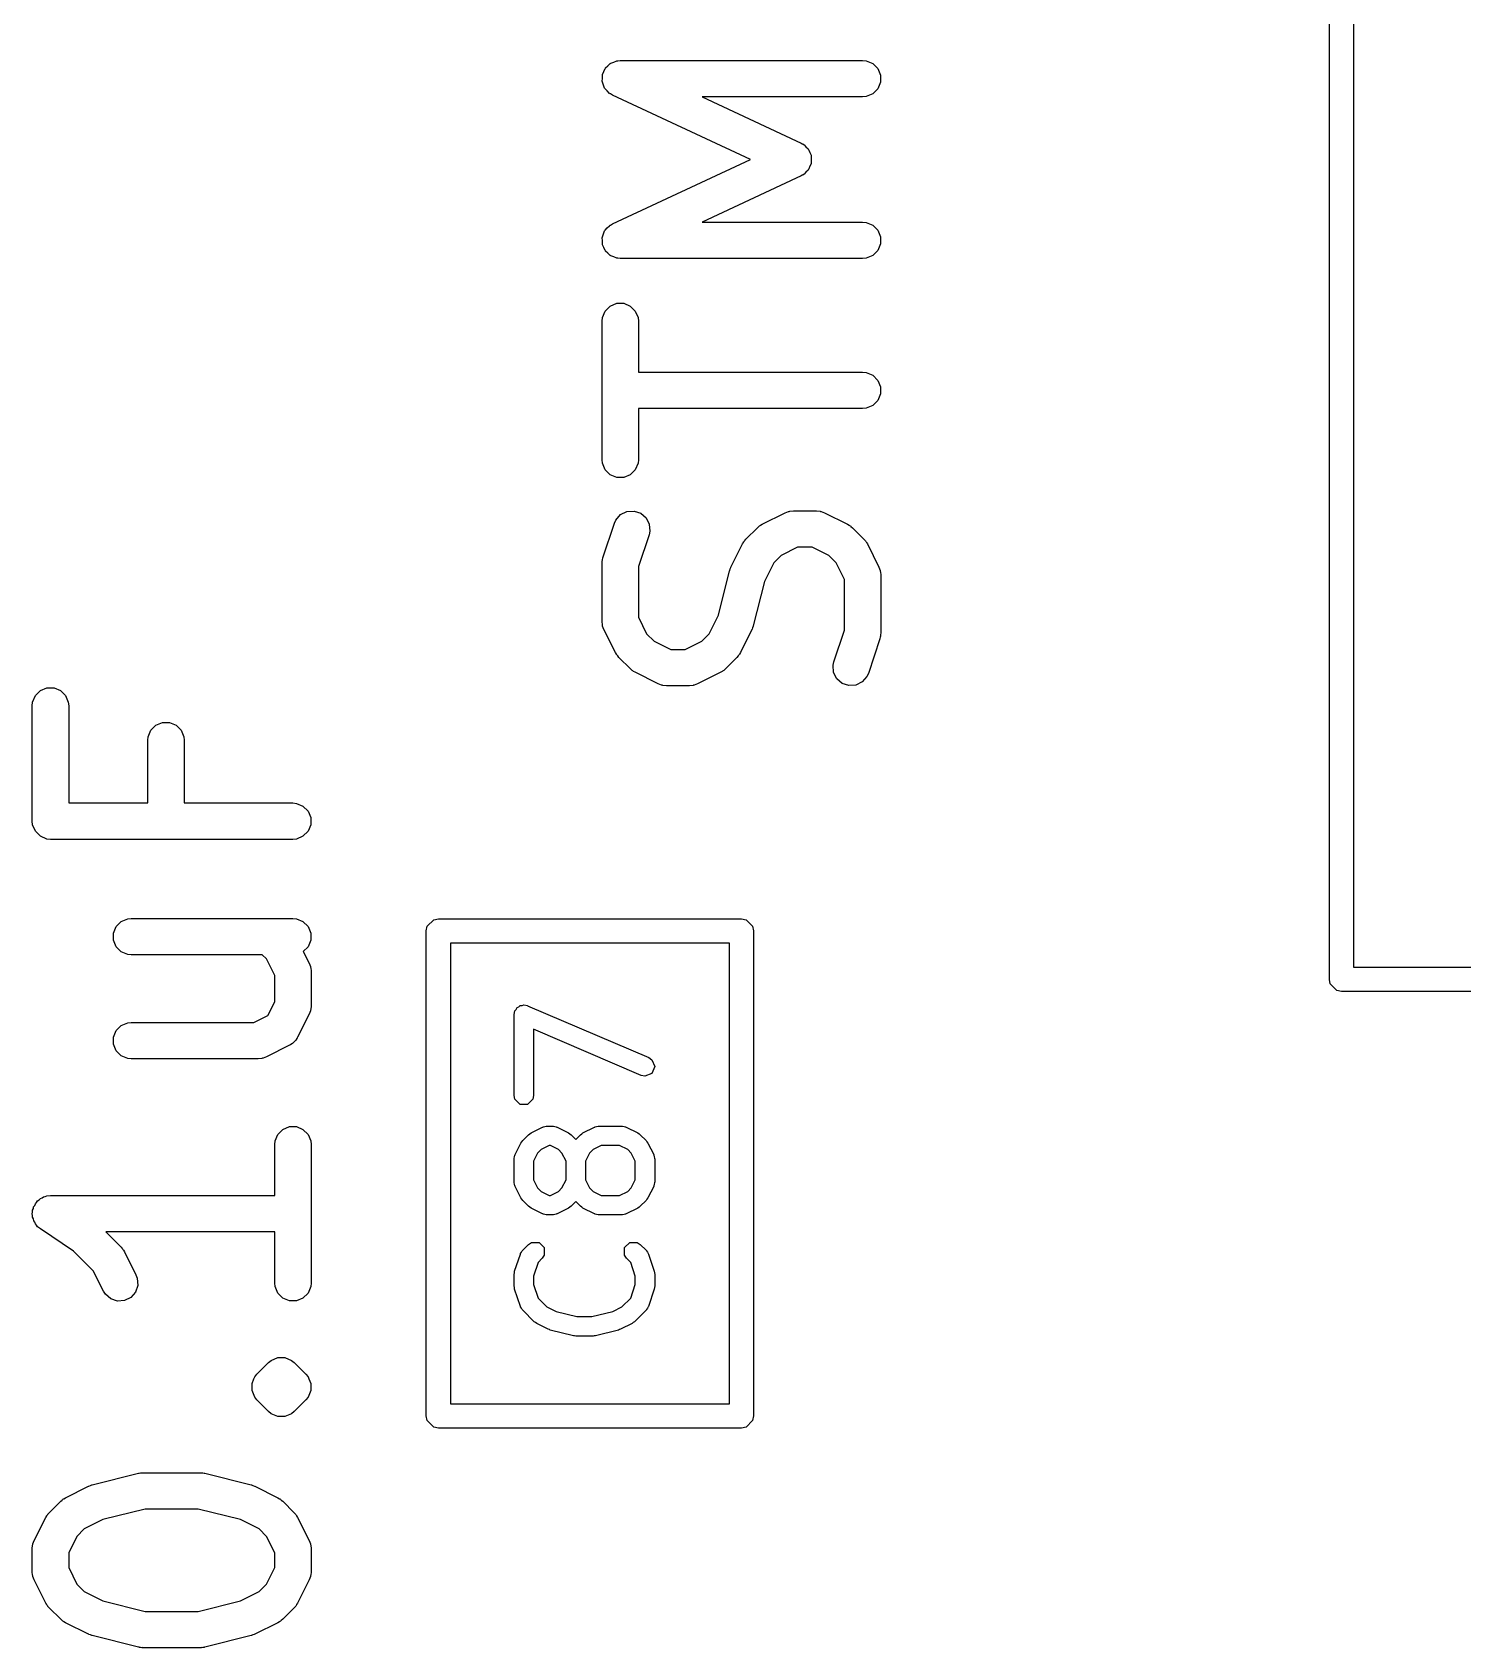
# Model space of a CAD drawing. Extents: x 1.56 to 6.49, y -4.6 to -1.37.
# Drawn here: x 3.7795 to 4.0118, y -3.5416 to -3.2793 of the extents above; entities that cross this region are included whole.
import ezdxf

# ---------------------------------------------------------------- set-up
doc = ezdxf.new("R2010")
doc.units = 0
doc.header["$MEASUREMENT"] = 0
doc.layers.add('BLACK', color=7, linetype='CONTINUOUS')

msp = doc.modelspace()

# ---------------------------------------------------------------- linework, layer by layer
at = {"layer": 'BLACK', "linetype": 'CONTINUOUS'}
for p, q in [((3.99016, -3.43307), (3.99016, -2.88189)), ((3.99409, -2.88386), (3.99409, -3.4311)), ((3.87212, -3.28614), (3.87234, -3.28567)), ((3.87234, -3.28567), (3.87254, -3.2852)), ((3.87254, -3.2852), (3.87258, -3.28515)), ((3.87258, -3.28515), (3.87261, -3.28509)), ((3.87261, -3.28509), (3.87299, -3.28475)), ((3.87299, -3.28475), (3.87335, -3.28438)), ((3.87335, -3.28438), (3.87341, -3.28436)), ((3.87341, -3.28436), (3.87346, -3.28431)), ((3.87346, -3.28431), (3.87394, -3.28414)), ((3.87394, -3.28414), (3.87442, -3.28394)), ((3.87442, -3.28394), (3.87451, -3.28393)), ((3.87451, -3.28393), (3.87454, -3.28392)), ((3.87454, -3.28392), (3.87461, -3.28392)), ((3.87461, -3.28392), (3.87499, -3.28389)), ((3.87499, -3.28389), (3.91436, -3.28389)), ((3.91436, -3.28389), (3.91494, -3.28394)), ((3.91494, -3.28394), (3.916, -3.28438)), ((3.916, -3.28438), (3.91682, -3.2852)), ((3.91682, -3.2852), (3.91726, -3.28626)), ((3.87207, -3.28729), (3.8721, -3.28678)), ((3.8721, -3.28735), (3.87207, -3.28729)), ((3.8721, -3.28626), (3.87212, -3.2862)), ((3.8721, -3.28678), (3.8721, -3.28626)), ((3.8721, -3.28742), (3.8721, -3.28735)), ((3.87229, -3.28789), (3.8721, -3.28742)), ((3.87212, -3.2862), (3.87212, -3.28614)), ((3.87247, -3.28837), (3.87229, -3.28789)), ((3.87251, -3.28842), (3.87247, -3.28837)), ((3.87254, -3.28848), (3.87251, -3.28842)), ((3.8729, -3.28884), (3.87254, -3.28848)), ((3.91682, -3.28848), (3.916, -3.28929)), ((3.91726, -3.28742), (3.91682, -3.28848)), ((3.91726, -3.28626), (3.91726, -3.28742)), ((3.87325, -3.28922), (3.8729, -3.28884)), ((3.87332, -3.28927), (3.87325, -3.28922)), ((3.87335, -3.28929), (3.87332, -3.28927)), ((3.87342, -3.28932), (3.87335, -3.28929)), ((3.87374, -3.28951), (3.87342, -3.28932)), ((3.89613, -3.29996), (3.87374, -3.28951)), ((3.91436, -3.28979), (3.8883, -3.28979)), ((3.8883, -3.28979), (3.90436, -3.29729)), ((3.91494, -3.28974), (3.91436, -3.28979)), ((3.916, -3.28929), (3.91494, -3.28974)), ((3.90436, -3.29729), (3.90457, -3.29741)), ((3.90457, -3.29741), (3.90465, -3.29744)), ((3.90465, -3.29744), (3.9047, -3.29748)), ((3.9047, -3.29748), (3.90486, -3.29758)), ((3.90486, -3.29758), (3.90516, -3.29791)), ((3.90516, -3.29791), (3.9055, -3.29822)), ((3.9055, -3.29822), (3.90555, -3.29833)), ((3.90555, -3.29833), (3.90564, -3.29843)), ((3.90564, -3.29843), (3.90579, -3.29885)), ((3.90579, -3.29885), (3.90598, -3.29926)), ((3.87374, -3.31041), (3.89613, -3.29996)), ((3.9055, -3.30171), (3.90516, -3.30201)), ((3.90555, -3.30159), (3.9055, -3.30171)), ((3.90564, -3.30149), (3.90555, -3.30159)), ((3.90579, -3.30107), (3.90564, -3.30149)), ((3.90598, -3.30067), (3.90579, -3.30107)), ((3.90598, -3.29926), (3.90599, -3.29939)), ((3.90599, -3.30053), (3.90598, -3.30067)), ((3.90599, -3.29939), (3.90603, -3.29951)), ((3.90603, -3.30041), (3.90599, -3.30053)), ((3.90603, -3.29951), (3.90601, -3.29996)), ((3.90601, -3.29996), (3.90603, -3.30041)), ((3.90436, -3.30264), (3.8883, -3.31013)), ((3.90457, -3.30251), (3.90436, -3.30264)), ((3.90465, -3.30249), (3.90457, -3.30251)), ((3.9047, -3.30244), (3.90465, -3.30249)), ((3.90486, -3.30234), (3.9047, -3.30244)), ((3.90516, -3.30201), (3.90486, -3.30234)), ((3.8721, -3.31251), (3.87229, -3.31204)), ((3.87229, -3.31204), (3.87247, -3.31155)), ((3.87247, -3.31155), (3.87251, -3.31151)), ((3.87251, -3.31151), (3.87254, -3.31145)), ((3.87254, -3.31145), (3.8729, -3.31108)), ((3.8729, -3.31108), (3.87325, -3.31071)), ((3.87325, -3.31071), (3.87332, -3.31066)), ((3.87332, -3.31066), (3.87335, -3.31063)), ((3.87335, -3.31063), (3.87342, -3.3106)), ((3.87342, -3.3106), (3.87374, -3.31041)), ((3.8883, -3.31013), (3.91436, -3.31013)), ((3.91436, -3.31013), (3.91494, -3.31019)), ((3.91494, -3.31019), (3.916, -3.31063)), ((3.916, -3.31063), (3.91682, -3.31145)), ((3.91682, -3.31145), (3.91726, -3.31251)), ((3.87207, -3.31264), (3.8721, -3.31258)), ((3.8721, -3.31315), (3.87207, -3.31264)), ((3.8721, -3.31258), (3.8721, -3.31251)), ((3.8721, -3.31366), (3.8721, -3.31315)), ((3.87212, -3.31372), (3.8721, -3.31366)), ((3.87212, -3.31379), (3.87212, -3.31372)), ((3.87234, -3.31425), (3.87212, -3.31379)), ((3.87254, -3.31473), (3.87234, -3.31425)), ((3.87258, -3.31477), (3.87254, -3.31473)), ((3.87261, -3.31483), (3.87258, -3.31477)), ((3.87299, -3.31518), (3.87261, -3.31483)), ((3.91682, -3.31473), (3.916, -3.31554)), ((3.91726, -3.31366), (3.91682, -3.31473)), ((3.91726, -3.31251), (3.91726, -3.31366)), ((3.87335, -3.31554), (3.87299, -3.31518)), ((3.87341, -3.31557), (3.87335, -3.31554)), ((3.87346, -3.31561), (3.87341, -3.31557)), ((3.87394, -3.31579), (3.87346, -3.31561)), ((3.87442, -3.31598), (3.87394, -3.31579)), ((3.87451, -3.31599), (3.87442, -3.31598)), ((3.87454, -3.316), (3.87451, -3.31599)), ((3.87461, -3.316), (3.87454, -3.316)), ((3.87499, -3.31604), (3.87461, -3.316)), ((3.91436, -3.31604), (3.87499, -3.31604)), ((3.91494, -3.31598), (3.91436, -3.31604)), ((3.916, -3.31554), (3.91494, -3.31598)), ((3.8721, -3.32563), (3.87254, -3.32457)), ((3.87254, -3.32457), (3.87335, -3.32375)), ((3.87335, -3.32375), (3.87442, -3.32331)), ((3.87442, -3.32331), (3.87557, -3.32331)), ((3.87557, -3.32331), (3.87663, -3.32375)), ((3.87663, -3.32375), (3.87745, -3.32457)), ((3.87745, -3.32457), (3.87789, -3.32563)), ((3.87204, -3.32621), (3.8721, -3.32563)), ((3.87204, -3.34871), (3.87204, -3.32621)), ((3.87789, -3.32563), (3.87795, -3.32621)), ((3.87795, -3.32621), (3.87795, -3.33451)), ((3.87795, -3.33451), (3.91436, -3.33451)), ((3.91436, -3.33451), (3.91494, -3.33456)), ((3.91494, -3.33456), (3.916, -3.335)), ((3.916, -3.335), (3.91682, -3.33582)), ((3.91682, -3.33582), (3.91726, -3.33688)), ((3.91726, -3.33803), (3.91682, -3.3391)), ((3.91726, -3.33688), (3.91726, -3.33803)), ((3.91436, -3.34041), (3.87795, -3.34041)), ((3.87795, -3.34041), (3.87795, -3.34871)), ((3.91494, -3.34035), (3.91436, -3.34041)), ((3.916, -3.33991), (3.91494, -3.34035)), ((3.91682, -3.3391), (3.916, -3.33991)), ((3.8721, -3.34928), (3.87204, -3.34871)), ((3.87795, -3.34871), (3.87789, -3.34928)), ((3.87254, -3.35035), (3.8721, -3.34928)), ((3.87335, -3.35116), (3.87254, -3.35035)), ((3.87442, -3.3516), (3.87335, -3.35116)), ((3.87557, -3.3516), (3.87442, -3.3516)), ((3.87663, -3.35116), (3.87557, -3.3516)), ((3.87745, -3.35035), (3.87663, -3.35116)), ((3.87789, -3.34928), (3.87745, -3.35035)), ((3.87219, -3.36465), (3.87407, -3.35902)), ((3.87407, -3.35902), (3.8743, -3.35849)), ((3.8743, -3.35849), (3.87506, -3.35762)), ((3.87506, -3.35762), (3.87609, -3.35711)), ((3.87609, -3.35711), (3.87724, -3.35703)), ((3.87724, -3.35703), (3.87833, -3.35739)), ((3.87833, -3.35739), (3.8792, -3.35814)), ((3.8792, -3.35814), (3.87972, -3.35918)), ((3.87972, -3.35918), (3.8798, -3.36032)), ((3.89728, -3.35974), (3.8975, -3.35956)), ((3.8975, -3.35956), (3.89755, -3.3595)), ((3.89755, -3.3595), (3.89764, -3.35944)), ((3.89764, -3.35944), (3.89772, -3.35937)), ((3.89772, -3.35937), (3.8978, -3.35934)), ((3.8978, -3.35934), (3.89804, -3.35919)), ((3.89804, -3.35919), (3.90179, -3.35731)), ((3.90179, -3.35731), (3.90233, -3.35711)), ((3.90233, -3.35711), (3.90244, -3.3571)), ((3.90244, -3.3571), (3.90254, -3.35706)), ((3.90254, -3.35706), (3.90311, -3.357)), ((3.90311, -3.357), (3.90686, -3.357)), ((3.90686, -3.357), (3.90744, -3.35706)), ((3.90744, -3.35706), (3.90754, -3.3571)), ((3.90754, -3.3571), (3.90764, -3.35711)), ((3.90764, -3.35711), (3.90818, -3.35731)), ((3.90818, -3.35731), (3.91193, -3.35919)), ((3.91193, -3.35919), (3.91218, -3.35934)), ((3.91218, -3.35934), (3.91225, -3.35937)), ((3.91225, -3.35937), (3.91233, -3.35944)), ((3.91233, -3.35944), (3.91242, -3.3595)), ((3.91242, -3.3595), (3.91247, -3.35956)), ((3.91247, -3.35956), (3.9127, -3.35974)), ((3.87967, -3.36089), (3.87795, -3.36606)), ((3.8798, -3.36032), (3.87967, -3.36089)), ((3.89485, -3.36238), (3.89501, -3.36214)), ((3.89501, -3.36214), (3.89503, -3.36206)), ((3.89503, -3.36206), (3.8951, -3.36198)), ((3.8951, -3.36198), (3.89516, -3.36189)), ((3.89516, -3.36189), (3.89522, -3.36184)), ((3.89522, -3.36184), (3.8954, -3.36162)), ((3.8954, -3.36162), (3.89728, -3.35974)), ((3.9127, -3.35974), (3.91458, -3.36162)), ((3.91458, -3.36162), (3.91476, -3.36184)), ((3.91476, -3.36184), (3.91482, -3.36189)), ((3.91482, -3.36189), (3.91488, -3.36198)), ((3.91488, -3.36198), (3.91494, -3.36206)), ((3.91494, -3.36206), (3.91497, -3.36214)), ((3.91497, -3.36214), (3.91513, -3.36238)), ((3.87213, -3.36493), (3.87219, -3.36465)), ((3.89297, -3.36613), (3.89485, -3.36238)), ((3.90111, -3.36426), (3.89992, -3.36545)), ((3.90381, -3.36291), (3.90111, -3.36426)), ((3.90617, -3.36291), (3.90381, -3.36291)), ((3.90886, -3.36426), (3.90617, -3.36291)), ((3.91006, -3.36545), (3.90886, -3.36426)), ((3.91513, -3.36238), (3.917, -3.36613)), ((3.87204, -3.36558), (3.87207, -3.36529)), ((3.87204, -3.37495), (3.87204, -3.36558)), ((3.87206, -3.36521), (3.87209, -3.36511)), ((3.87207, -3.36529), (3.87206, -3.36521)), ((3.87209, -3.36511), (3.8721, -3.365)), ((3.8721, -3.365), (3.87213, -3.36493)), ((3.87795, -3.36606), (3.87795, -3.37426)), ((3.89095, -3.37392), (3.89275, -3.36674)), ((3.89275, -3.36674), (3.89277, -3.3667)), ((3.89277, -3.36667), (3.89286, -3.36643)), ((3.89277, -3.3667), (3.89277, -3.36667)), ((3.89286, -3.36643), (3.89295, -3.36619)), ((3.89295, -3.36619), (3.89296, -3.36618)), ((3.89296, -3.36618), (3.89297, -3.36613)), ((3.89992, -3.36545), (3.8984, -3.36848)), ((3.91141, -3.36815), (3.91006, -3.36545)), ((3.917, -3.36613), (3.91721, -3.36667)), ((3.91721, -3.36667), (3.91722, -3.36678)), ((3.91722, -3.36678), (3.91726, -3.36688)), ((3.91726, -3.36688), (3.91732, -3.36745)), ((3.8984, -3.36848), (3.89661, -3.37567)), ((3.91141, -3.37635), (3.91141, -3.36815)), ((3.91732, -3.36745), (3.91732, -3.37683)), ((3.8721, -3.37553), (3.87204, -3.37495)), ((3.87795, -3.37426), (3.87929, -3.37695)), ((3.88944, -3.37695), (3.89095, -3.37392)), ((3.87214, -3.37563), (3.8721, -3.37553)), ((3.87214, -3.37573), (3.87214, -3.37563)), ((3.87235, -3.37627), (3.87214, -3.37573)), ((3.87423, -3.38002), (3.87235, -3.37627)), ((3.87929, -3.37695), (3.88049, -3.37815)), ((3.88824, -3.37815), (3.88944, -3.37695)), ((3.89638, -3.37627), (3.89451, -3.38002)), ((3.8964, -3.37623), (3.89638, -3.37627)), ((3.89641, -3.37621), (3.8964, -3.37623)), ((3.8965, -3.37597), (3.89641, -3.37621)), ((3.89659, -3.37573), (3.8965, -3.37597)), ((3.89661, -3.37567), (3.89659, -3.37571)), ((3.89659, -3.37571), (3.89659, -3.37573)), ((3.90969, -3.38152), (3.91141, -3.37635)), ((3.91716, -3.37776), (3.91529, -3.38339)), ((3.91723, -3.37748), (3.91716, -3.37776)), ((3.91726, -3.3774), (3.91723, -3.37748)), ((3.91727, -3.3773), (3.91726, -3.3774)), ((3.91729, -3.3772), (3.91727, -3.3773)), ((3.91732, -3.37683), (3.91729, -3.37712)), ((3.91729, -3.37712), (3.91729, -3.3772)), ((3.87438, -3.38027), (3.87423, -3.38002)), ((3.87441, -3.38034), (3.87438, -3.38027)), ((3.87448, -3.38042), (3.87441, -3.38034)), ((3.87453, -3.38051), (3.87448, -3.38042)), ((3.87459, -3.38056), (3.87453, -3.38051)), ((3.88049, -3.37815), (3.88319, -3.3795)), ((3.88319, -3.3795), (3.88554, -3.3795)), ((3.88554, -3.3795), (3.88824, -3.37815)), ((3.8942, -3.38051), (3.89414, -3.38056)), ((3.89425, -3.38042), (3.8942, -3.38051)), ((3.89432, -3.38034), (3.89425, -3.38042)), ((3.89435, -3.38027), (3.89432, -3.38034)), ((3.89451, -3.38002), (3.89435, -3.38027)), ((3.87478, -3.38079), (3.87459, -3.38056)), ((3.87665, -3.38267), (3.87478, -3.38079)), ((3.87688, -3.38285), (3.87665, -3.38267)), ((3.87693, -3.38291), (3.87688, -3.38285)), ((3.87702, -3.38297), (3.87693, -3.38291)), ((3.8771, -3.38303), (3.87702, -3.38297)), ((3.87717, -3.38306), (3.8771, -3.38303)), ((3.87742, -3.38322), (3.87717, -3.38306)), ((3.89156, -3.38306), (3.89131, -3.38322)), ((3.89163, -3.38303), (3.89156, -3.38306)), ((3.89171, -3.38297), (3.89163, -3.38303)), ((3.8918, -3.38291), (3.89171, -3.38297)), ((3.89185, -3.38285), (3.8918, -3.38291)), ((3.89208, -3.38267), (3.89185, -3.38285)), ((3.89395, -3.38079), (3.89208, -3.38267)), ((3.89414, -3.38056), (3.89395, -3.38079)), ((3.90956, -3.38208), (3.90969, -3.38152)), ((3.90964, -3.38323), (3.90956, -3.38208)), ((3.78083, -3.38618), (3.7819, -3.38574)), ((3.7819, -3.38574), (3.78305, -3.38574)), ((3.78305, -3.38574), (3.78411, -3.38618)), ((3.88117, -3.38509), (3.87742, -3.38322)), ((3.88171, -3.3853), (3.88117, -3.38509)), ((3.88182, -3.38531), (3.88171, -3.3853)), ((3.88192, -3.38535), (3.88182, -3.38531)), ((3.88249, -3.3854), (3.88192, -3.38535)), ((3.88624, -3.3854), (3.88249, -3.3854)), ((3.88682, -3.38535), (3.88624, -3.3854)), ((3.88692, -3.38531), (3.88682, -3.38535)), ((3.88702, -3.3853), (3.88692, -3.38531)), ((3.88756, -3.38509), (3.88702, -3.3853)), ((3.89131, -3.38322), (3.88756, -3.38509)), ((3.91016, -3.38426), (3.90964, -3.38323)), ((3.91103, -3.38502), (3.91016, -3.38426)), ((3.91212, -3.38538), (3.91103, -3.38502)), ((3.91327, -3.3853), (3.91212, -3.38538)), ((3.9143, -3.38478), (3.91327, -3.3853)), ((3.91505, -3.38391), (3.9143, -3.38478)), ((3.91529, -3.38339), (3.91505, -3.38391)), ((3.77952, -3.38864), (3.77958, -3.38806)), ((3.77958, -3.38806), (3.78002, -3.387)), ((3.78002, -3.387), (3.78083, -3.38618)), ((3.78411, -3.38618), (3.78493, -3.387)), ((3.78493, -3.387), (3.78537, -3.38806)), ((3.78537, -3.38806), (3.78543, -3.38864)), ((3.77952, -3.40739), (3.77952, -3.38864)), ((3.78543, -3.38864), (3.78543, -3.40443)), ((3.79832, -3.39369), (3.79877, -3.39262)), ((3.79877, -3.39262), (3.79958, -3.39181)), ((3.79958, -3.39181), (3.80064, -3.39137)), ((3.80064, -3.39137), (3.8018, -3.39137)), ((3.8018, -3.39137), (3.80286, -3.39181)), ((3.80286, -3.39181), (3.80368, -3.39262)), ((3.80368, -3.39262), (3.80412, -3.39369)), ((3.79827, -3.39426), (3.79832, -3.39369)), ((3.79827, -3.40443), (3.79827, -3.39426)), ((3.80412, -3.39369), (3.80417, -3.39426)), ((3.80417, -3.39426), (3.80417, -3.40443)), ((3.78543, -3.40443), (3.79827, -3.40443)), ((3.80417, -3.40443), (3.82184, -3.40443)), ((3.82184, -3.40443), (3.82242, -3.40449)), ((3.82242, -3.40449), (3.82348, -3.40493)), ((3.82348, -3.40493), (3.8243, -3.40575)), ((3.8243, -3.40575), (3.82474, -3.40681)), ((3.77958, -3.40796), (3.77952, -3.40739)), ((3.78002, -3.40903), (3.77958, -3.40796)), ((3.78083, -3.40984), (3.78002, -3.40903)), ((3.8243, -3.40903), (3.82348, -3.40984)), ((3.82474, -3.40796), (3.8243, -3.40903)), ((3.82474, -3.40681), (3.82474, -3.40796)), ((3.7819, -3.41028), (3.78083, -3.40984)), ((3.78247, -3.41034), (3.7819, -3.41028)), ((3.82184, -3.41034), (3.78247, -3.41034)), ((3.82242, -3.41028), (3.82184, -3.41034)), ((3.82348, -3.40984), (3.82242, -3.41028)), ((3.7927, -3.42556), (3.79314, -3.42449)), ((3.79314, -3.42449), (3.79396, -3.42368)), ((3.79396, -3.42368), (3.79502, -3.42324)), ((3.79502, -3.42324), (3.7956, -3.42318)), ((3.7956, -3.42318), (3.82184, -3.42318)), ((3.82184, -3.42318), (3.82242, -3.42324)), ((3.82242, -3.42324), (3.82348, -3.42368)), ((3.82348, -3.42368), (3.8243, -3.42449)), ((3.8243, -3.42449), (3.82474, -3.42556)), ((3.8435, -3.4252), (3.84365, -3.42444)), ((3.84365, -3.42444), (3.84472, -3.42338)), ((3.84472, -3.42338), (3.84547, -3.42323)), ((3.84547, -3.42323), (3.89469, -3.42323)), ((3.89469, -3.42323), (3.89544, -3.42338)), ((3.89544, -3.42338), (3.8965, -3.42444)), ((3.8965, -3.42444), (3.89665, -3.4252)), ((3.7927, -3.42671), (3.7927, -3.42556)), ((3.79314, -3.42777), (3.7927, -3.42671)), ((3.82474, -3.42671), (3.8243, -3.42777)), ((3.82474, -3.42556), (3.82474, -3.42671)), ((3.8435, -3.50394), (3.8435, -3.4252)), ((3.84744, -3.42717), (3.84744, -3.50197)), ((3.89272, -3.42717), (3.84744, -3.42717)), ((3.89272, -3.50197), (3.89272, -3.42717)), ((3.89665, -3.4252), (3.89665, -3.50394)), ((3.79396, -3.42859), (3.79314, -3.42777)), ((3.79502, -3.42903), (3.79396, -3.42859)), ((3.7956, -3.42909), (3.79502, -3.42903)), ((3.81687, -3.42909), (3.7956, -3.42909)), ((3.81754, -3.42976), (3.81687, -3.42909)), ((3.81889, -3.43246), (3.81754, -3.42976)), ((3.8243, -3.42777), (3.82353, -3.42854)), ((3.82353, -3.42854), (3.82448, -3.43044)), ((3.81889, -3.43669), (3.81889, -3.43246)), ((3.82448, -3.43044), (3.82469, -3.43098)), ((3.82469, -3.43098), (3.8247, -3.43108)), ((3.8247, -3.43108), (3.82474, -3.43118)), ((3.82474, -3.43118), (3.8248, -3.43176)), ((3.8248, -3.43176), (3.8248, -3.43738)), ((3.99409, -3.4311), (4.54134, -3.4311)), ((3.99031, -3.43382), (3.99016, -3.43307)), ((3.99137, -3.43489), (3.99031, -3.43382)), ((3.99213, -3.43504), (3.99137, -3.43489)), ((4.54331, -3.43504), (3.99213, -3.43504)), ((3.81777, -3.43893), (3.81889, -3.43669)), ((3.82469, -3.43816), (3.82448, -3.4387)), ((3.8247, -3.43806), (3.82469, -3.43816)), ((3.82474, -3.43796), (3.8247, -3.43806)), ((3.8248, -3.43738), (3.82474, -3.43796)), ((3.85777, -3.43875), (3.85788, -3.43819)), ((3.85788, -3.43819), (3.85811, -3.43796)), ((3.85811, -3.43796), (3.85824, -3.43766)), ((3.85824, -3.43766), (3.85852, -3.43755)), ((3.85852, -3.43755), (3.85873, -3.43733)), ((3.85873, -3.43733), (3.85906, -3.43733)), ((3.85906, -3.43733), (3.85936, -3.43721)), ((3.85936, -3.43721), (3.85992, -3.43733)), ((3.85992, -3.43733), (3.85994, -3.43733)), ((3.85994, -3.43733), (3.85994, -3.43734)), ((3.85994, -3.43734), (3.85996, -3.43734)), ((3.85996, -3.43734), (3.87964, -3.44578)), ((3.79314, -3.44137), (3.79396, -3.44055)), ((3.79396, -3.44055), (3.79502, -3.44011)), ((3.79502, -3.44011), (3.7956, -3.44005)), ((3.7956, -3.44005), (3.81552, -3.44005)), ((3.81552, -3.44005), (3.81777, -3.43893)), ((3.82448, -3.4387), (3.82261, -3.44245)), ((3.85776, -3.43877), (3.85777, -3.43875)), ((3.85776, -3.43878), (3.85776, -3.43877)), ((3.85776, -3.43879), (3.85776, -3.43878)), ((3.85776, -3.45191), (3.85776, -3.43879)), ((3.7927, -3.44243), (3.79314, -3.44137)), ((3.7927, -3.44358), (3.7927, -3.44243)), ((3.82178, -3.44346), (3.82149, -3.44365)), ((3.82202, -3.44319), (3.82178, -3.44346)), ((3.8223, -3.44294), (3.82202, -3.44319)), ((3.82248, -3.44265), (3.8223, -3.44294)), ((3.82253, -3.44259), (3.82248, -3.44265)), ((3.82255, -3.44255), (3.82253, -3.44259)), ((3.82261, -3.44245), (3.82255, -3.44255)), ((3.8784, -3.44867), (3.86091, -3.44118)), ((3.86091, -3.44118), (3.86091, -3.45191)), ((3.79314, -3.44465), (3.7927, -3.44358)), ((3.79396, -3.44546), (3.79314, -3.44465)), ((3.79502, -3.4459), (3.79396, -3.44546)), ((3.7956, -3.44596), (3.79502, -3.4459)), ((3.81622, -3.44596), (3.7956, -3.44596)), ((3.81679, -3.4459), (3.81622, -3.44596)), ((3.81689, -3.44586), (3.81679, -3.4459)), ((3.817, -3.44585), (3.81689, -3.44586)), ((3.81754, -3.44565), (3.817, -3.44585)), ((3.82129, -3.44377), (3.81754, -3.44565)), ((3.82139, -3.44371), (3.82129, -3.44377)), ((3.82143, -3.4437), (3.82139, -3.44371)), ((3.82149, -3.44365), (3.82143, -3.4437)), ((3.87964, -3.44578), (3.88015, -3.44613)), ((3.879, -3.4488), (3.8784, -3.44867)), ((3.88012, -3.44835), (3.879, -3.4488)), ((3.8806, -3.44724), (3.88012, -3.44835)), ((3.88015, -3.44613), (3.8806, -3.44724)), ((3.85788, -3.45251), (3.85776, -3.45191)), ((3.85873, -3.45337), (3.85788, -3.45251)), ((3.85994, -3.45337), (3.85873, -3.45337)), ((3.86079, -3.45251), (3.85994, -3.45337)), ((3.86091, -3.45191), (3.86079, -3.45251)), ((3.81895, -3.4593), (3.81939, -3.45824)), ((3.81939, -3.45824), (3.8202, -3.45742)), ((3.8202, -3.45742), (3.82127, -3.45698)), ((3.82127, -3.45698), (3.82242, -3.45698)), ((3.82242, -3.45698), (3.82348, -3.45742)), ((3.82348, -3.45742), (3.8243, -3.45824)), ((3.8243, -3.45824), (3.82474, -3.4593)), ((3.85916, -3.45924), (3.8601, -3.4583)), ((3.8601, -3.4583), (3.86031, -3.45816)), ((3.86031, -3.45816), (3.86051, -3.458)), ((3.86051, -3.458), (3.86238, -3.45707)), ((3.86238, -3.45707), (3.86246, -3.45704)), ((3.86246, -3.45704), (3.86248, -3.45702)), ((3.86248, -3.45702), (3.86273, -3.45697)), ((3.86273, -3.45697), (3.86297, -3.4569)), ((3.86297, -3.4569), (3.86301, -3.45691)), ((3.86301, -3.45691), (3.86309, -3.4569)), ((3.86309, -3.4569), (3.86402, -3.4569)), ((3.86402, -3.4569), (3.8641, -3.45691)), ((3.8641, -3.45691), (3.86414, -3.4569)), ((3.86414, -3.4569), (3.86438, -3.45697)), ((3.86438, -3.45697), (3.86463, -3.45702)), ((3.86463, -3.45702), (3.86465, -3.45704)), ((3.86465, -3.45704), (3.86473, -3.45707)), ((3.86473, -3.45707), (3.8666, -3.458)), ((3.8666, -3.458), (3.8668, -3.45816)), ((3.8668, -3.45816), (3.86701, -3.4583)), ((3.86701, -3.4583), (3.86777, -3.45906)), ((3.86777, -3.45906), (3.86853, -3.4583)), ((3.86853, -3.4583), (3.86874, -3.45816)), ((3.86874, -3.45816), (3.86894, -3.458)), ((3.86894, -3.458), (3.87082, -3.45707)), ((3.87082, -3.45707), (3.87089, -3.45704)), ((3.87089, -3.45704), (3.87092, -3.45702)), ((3.87092, -3.45702), (3.87117, -3.45697)), ((3.87117, -3.45697), (3.87141, -3.4569)), ((3.87141, -3.4569), (3.87145, -3.45691)), ((3.87145, -3.45691), (3.87152, -3.4569)), ((3.87152, -3.4569), (3.87527, -3.4569)), ((3.87527, -3.4569), (3.87535, -3.45691)), ((3.87535, -3.45691), (3.87538, -3.4569)), ((3.87538, -3.4569), (3.87563, -3.45697)), ((3.87563, -3.45697), (3.87587, -3.45702)), ((3.87587, -3.45702), (3.8759, -3.45704)), ((3.8759, -3.45704), (3.87598, -3.45707)), ((3.87598, -3.45707), (3.87785, -3.458)), ((3.87785, -3.458), (3.87805, -3.45816)), ((3.87805, -3.45816), (3.87826, -3.4583)), ((3.87826, -3.4583), (3.8792, -3.45924)), ((3.81889, -3.45988), (3.81895, -3.4593)), ((3.81889, -3.46818), (3.81889, -3.45988)), ((3.82474, -3.4593), (3.8248, -3.45988)), ((3.8248, -3.45988), (3.8248, -3.48238)), ((3.85783, -3.46187), (3.85788, -3.46162)), ((3.85788, -3.46162), (3.85791, -3.4616)), ((3.85791, -3.4616), (3.85793, -3.46152)), ((3.85793, -3.46152), (3.85887, -3.45964)), ((3.85887, -3.45964), (3.85902, -3.45944)), ((3.85902, -3.45944), (3.85916, -3.45924)), ((3.86157, -3.46128), (3.86091, -3.4626)), ((3.86214, -3.46071), (3.86157, -3.46128)), ((3.86346, -3.46005), (3.86214, -3.46071)), ((3.86365, -3.46005), (3.86346, -3.46005)), ((3.86497, -3.46071), (3.86365, -3.46005)), ((3.86554, -3.46128), (3.86497, -3.46071)), ((3.8662, -3.4626), (3.86554, -3.46128)), ((3.87, -3.46128), (3.86935, -3.4626)), ((3.87058, -3.46071), (3.87, -3.46128)), ((3.87189, -3.46005), (3.87058, -3.46071)), ((3.8749, -3.46005), (3.87189, -3.46005)), ((3.87621, -3.46071), (3.8749, -3.46005)), ((3.87679, -3.46128), (3.87621, -3.46071)), ((3.87745, -3.4626), (3.87679, -3.46128)), ((3.8792, -3.45924), (3.87934, -3.45945)), ((3.87934, -3.45945), (3.87949, -3.45964)), ((3.87949, -3.45964), (3.88043, -3.46152)), ((3.88043, -3.46152), (3.88045, -3.4616)), ((3.88045, -3.4616), (3.88048, -3.46162)), ((3.88048, -3.46162), (3.88053, -3.46187)), ((3.85776, -3.46222), (3.85778, -3.46215)), ((3.85776, -3.46597), (3.85776, -3.46222)), ((3.85777, -3.46211), (3.85783, -3.46187)), ((3.85778, -3.46215), (3.85777, -3.46211)), ((3.86091, -3.4626), (3.86091, -3.4656)), ((3.8662, -3.4656), (3.8662, -3.4626)), ((3.86935, -3.4626), (3.86935, -3.4656)), ((3.87745, -3.4656), (3.87745, -3.4626)), ((3.88053, -3.46187), (3.88059, -3.46211)), ((3.88059, -3.46211), (3.88058, -3.46215)), ((3.88058, -3.46215), (3.8806, -3.46222)), ((3.8806, -3.46222), (3.8806, -3.46597)), ((3.85778, -3.46605), (3.85776, -3.46597)), ((3.85777, -3.46608), (3.85778, -3.46605)), ((3.85783, -3.46633), (3.85777, -3.46608)), ((3.85788, -3.46658), (3.85783, -3.46633)), ((3.85791, -3.4666), (3.85788, -3.46658)), ((3.85793, -3.46668), (3.85791, -3.4666)), ((3.85887, -3.46855), (3.85793, -3.46668)), ((3.86091, -3.4656), (3.86157, -3.46691)), ((3.86157, -3.46691), (3.86214, -3.46749)), ((3.86497, -3.46749), (3.86554, -3.46691)), ((3.86554, -3.46691), (3.8662, -3.4656)), ((3.86935, -3.4656), (3.87, -3.46691)), ((3.87, -3.46691), (3.87058, -3.46749)), ((3.87621, -3.46749), (3.87679, -3.46691)), ((3.87679, -3.46691), (3.87745, -3.4656)), ((3.88043, -3.46668), (3.87949, -3.46855)), ((3.88045, -3.4666), (3.88043, -3.46668)), ((3.88048, -3.46658), (3.88045, -3.4666)), ((3.88053, -3.46633), (3.88048, -3.46658)), ((3.88059, -3.46608), (3.88053, -3.46633)), ((3.8806, -3.46597), (3.88058, -3.46605)), ((3.88058, -3.46605), (3.88059, -3.46608)), ((3.77991, -3.46976), (3.78002, -3.46949)), ((3.78002, -3.46949), (3.78022, -3.46928)), ((3.78022, -3.46928), (3.78038, -3.46904)), ((3.78038, -3.46904), (3.78063, -3.46888)), ((3.78063, -3.46888), (3.78083, -3.46867)), ((3.78083, -3.46867), (3.7811, -3.46856)), ((3.7811, -3.46856), (3.78134, -3.4684)), ((3.78134, -3.4684), (3.78163, -3.46834)), ((3.78163, -3.46834), (3.7819, -3.46823)), ((3.7819, -3.46823), (3.78247, -3.46818)), ((3.78247, -3.46818), (3.78247, -3.46818)), ((3.78247, -3.46818), (3.78247, -3.46818)), ((3.78247, -3.46818), (3.78247, -3.46818)), ((3.78247, -3.46818), (3.81889, -3.46818)), ((3.85902, -3.46875), (3.85887, -3.46855)), ((3.85916, -3.46896), (3.85902, -3.46875)), ((3.8601, -3.4699), (3.85916, -3.46896)), ((3.86214, -3.46749), (3.86346, -3.46815)), ((3.86346, -3.46815), (3.86365, -3.46815)), ((3.86365, -3.46815), (3.86497, -3.46749)), ((3.86777, -3.46914), (3.86701, -3.4699)), ((3.86853, -3.4699), (3.86777, -3.46914)), ((3.87058, -3.46749), (3.87189, -3.46815)), ((3.87189, -3.46815), (3.8749, -3.46815)), ((3.8749, -3.46815), (3.87621, -3.46749)), ((3.8792, -3.46896), (3.87826, -3.4699)), ((3.87934, -3.46875), (3.8792, -3.46896)), ((3.87949, -3.46855), (3.87934, -3.46875)), ((3.77952, -3.47113), (3.77958, -3.47084)), ((3.77958, -3.47142), (3.77952, -3.47113)), ((3.77958, -3.47055), (3.77969, -3.47029)), ((3.77958, -3.47084), (3.77958, -3.47055)), ((3.77958, -3.4717), (3.77958, -3.47142)), ((3.77969, -3.47197), (3.77958, -3.4717)), ((3.77969, -3.47029), (3.77974, -3.47)), ((3.77975, -3.47226), (3.77969, -3.47197)), ((3.77974, -3.47), (3.77991, -3.46976)), ((3.77991, -3.4725), (3.77975, -3.47226)), ((3.86031, -3.47004), (3.8601, -3.4699)), ((3.86051, -3.47019), (3.86031, -3.47004)), ((3.86238, -3.47113), (3.86051, -3.47019)), ((3.86246, -3.47115), (3.86238, -3.47113)), ((3.86248, -3.47118), (3.86246, -3.47115)), ((3.86273, -3.47123), (3.86248, -3.47118)), ((3.86297, -3.47129), (3.86273, -3.47123)), ((3.86301, -3.47128), (3.86297, -3.47129)), ((3.86309, -3.4713), (3.86301, -3.47128)), ((3.86402, -3.4713), (3.86309, -3.4713)), ((3.8641, -3.47128), (3.86402, -3.4713)), ((3.86414, -3.47129), (3.8641, -3.47128)), ((3.86438, -3.47123), (3.86414, -3.47129)), ((3.86463, -3.47118), (3.86438, -3.47123)), ((3.86465, -3.47115), (3.86463, -3.47118)), ((3.86473, -3.47113), (3.86465, -3.47115)), ((3.8666, -3.47019), (3.86473, -3.47113)), ((3.8668, -3.47004), (3.8666, -3.47019)), ((3.86701, -3.4699), (3.8668, -3.47004)), ((3.86874, -3.47004), (3.86853, -3.4699)), ((3.86894, -3.47019), (3.86874, -3.47004)), ((3.87082, -3.47113), (3.86894, -3.47019)), ((3.87089, -3.47115), (3.87082, -3.47113)), ((3.87092, -3.47118), (3.87089, -3.47115)), ((3.87117, -3.47123), (3.87092, -3.47118)), ((3.87141, -3.47129), (3.87117, -3.47123)), ((3.87145, -3.47128), (3.87141, -3.47129)), ((3.87152, -3.4713), (3.87145, -3.47128)), ((3.87527, -3.4713), (3.87152, -3.4713)), ((3.87535, -3.47128), (3.87527, -3.4713)), ((3.87538, -3.47129), (3.87535, -3.47128)), ((3.87563, -3.47123), (3.87538, -3.47129)), ((3.87587, -3.47118), (3.87563, -3.47123)), ((3.8759, -3.47115), (3.87587, -3.47118)), ((3.87598, -3.47113), (3.8759, -3.47115)), ((3.87785, -3.47019), (3.87598, -3.47113)), ((3.87805, -3.47004), (3.87785, -3.47019)), ((3.87826, -3.4699), (3.87805, -3.47004)), ((3.78002, -3.47277), (3.77991, -3.4725)), ((3.78022, -3.47298), (3.78002, -3.47277)), ((3.78039, -3.47322), (3.78022, -3.47298)), ((3.78083, -3.47358), (3.78039, -3.47322)), ((3.78084, -3.47359), (3.78083, -3.47358)), ((3.78083, -3.47358), (3.78083, -3.47358)), ((3.78083, -3.47358), (3.78083, -3.47358)), ((3.78622, -3.47717), (3.78084, -3.47359)), ((3.81889, -3.47408), (3.79148, -3.47408)), ((3.79148, -3.47408), (3.79393, -3.47654)), ((3.81889, -3.48238), (3.81889, -3.47408)), ((3.78942, -3.48038), (3.78622, -3.47717)), ((3.79393, -3.47654), (3.79412, -3.47677)), ((3.79412, -3.47677), (3.79418, -3.47682)), ((3.79418, -3.47682), (3.79424, -3.47691)), ((3.79424, -3.47691), (3.7943, -3.47699)), ((3.7943, -3.47699), (3.79433, -3.47706)), ((3.79433, -3.47706), (3.79449, -3.47731)), ((3.79449, -3.47731), (3.79636, -3.48106)), ((3.85882, -3.47756), (3.85896, -3.47735)), ((3.85882, -3.47759), (3.85882, -3.47756)), ((3.85896, -3.47735), (3.85908, -3.47713)), ((3.85908, -3.47713), (3.85912, -3.47711)), ((3.85912, -3.47711), (3.85916, -3.47705)), ((3.85916, -3.47705), (3.8601, -3.47611)), ((3.8601, -3.47611), (3.86061, -3.47577)), ((3.86061, -3.47577), (3.86181, -3.47577)), ((3.86181, -3.47577), (3.86267, -3.47662)), ((3.86267, -3.47662), (3.86267, -3.47782)), ((3.87569, -3.47662), (3.87654, -3.47577)), ((3.87569, -3.47782), (3.87569, -3.47662)), ((3.87654, -3.47577), (3.87775, -3.47577)), ((3.87775, -3.47577), (3.87826, -3.47611)), ((3.87826, -3.47611), (3.8792, -3.47705)), ((3.8792, -3.47705), (3.87924, -3.47711)), ((3.87924, -3.47711), (3.87927, -3.47713)), ((3.87927, -3.47713), (3.8794, -3.47735)), ((3.8794, -3.47735), (3.87954, -3.47756)), ((3.87954, -3.47756), (3.87954, -3.47759)), ((3.85784, -3.48047), (3.85878, -3.47766)), ((3.85878, -3.47766), (3.85882, -3.47759)), ((3.86165, -3.47901), (3.86091, -3.48123)), ((3.86232, -3.47834), (3.86165, -3.47901)), ((3.86267, -3.47782), (3.86232, -3.47834)), ((3.87603, -3.47834), (3.87569, -3.47782)), ((3.87671, -3.47901), (3.87603, -3.47834)), ((3.87745, -3.48123), (3.87671, -3.47901)), ((3.87954, -3.47759), (3.87958, -3.47766)), ((3.87958, -3.47766), (3.88052, -3.48047)), ((3.79108, -3.4837), (3.78942, -3.48038)), ((3.79665, -3.48275), (3.79629, -3.48384)), ((3.79636, -3.48106), (3.79657, -3.4816)), ((3.79657, -3.4816), (3.79665, -3.48275)), ((3.81895, -3.48295), (3.81889, -3.48238)), ((3.8248, -3.48238), (3.82474, -3.48295)), ((3.85776, -3.48097), (3.85781, -3.48072)), ((3.85776, -3.48285), (3.85776, -3.48097)), ((3.85781, -3.48072), (3.85784, -3.48047)), ((3.86091, -3.48123), (3.86091, -3.48259)), ((3.86091, -3.48259), (3.86165, -3.48481)), ((3.87671, -3.48481), (3.87745, -3.48259)), ((3.87745, -3.48259), (3.87745, -3.48123)), ((3.88052, -3.48047), (3.88055, -3.48072)), ((3.88055, -3.48072), (3.8806, -3.48097)), ((3.8806, -3.48097), (3.8806, -3.48285)), ((3.79139, -3.48419), (3.79108, -3.4837)), ((3.79226, -3.48494), (3.79139, -3.48419)), ((3.79335, -3.48531), (3.79226, -3.48494)), ((3.7945, -3.48523), (3.79335, -3.48531)), ((3.79553, -3.48471), (3.7945, -3.48523)), ((3.79629, -3.48384), (3.79553, -3.48471)), ((3.81939, -3.48402), (3.81895, -3.48295)), ((3.8202, -3.48483), (3.81939, -3.48402)), ((3.82127, -3.48527), (3.8202, -3.48483)), ((3.82242, -3.48527), (3.82127, -3.48527)), ((3.82348, -3.48483), (3.82242, -3.48527)), ((3.8243, -3.48402), (3.82348, -3.48483)), ((3.82474, -3.48295), (3.8243, -3.48402)), ((3.85781, -3.48309), (3.85776, -3.48285)), ((3.85784, -3.48334), (3.85781, -3.48309)), ((3.85878, -3.48616), (3.85784, -3.48334)), ((3.86165, -3.48481), (3.86308, -3.48624)), ((3.87528, -3.48624), (3.87671, -3.48481)), ((3.88052, -3.48334), (3.87958, -3.48616)), ((3.88055, -3.48309), (3.88052, -3.48334)), ((3.8806, -3.48285), (3.88055, -3.48309)), ((3.85882, -3.48622), (3.85878, -3.48616)), ((3.85882, -3.48626), (3.85882, -3.48622)), ((3.85896, -3.48647), (3.85882, -3.48626)), ((3.85908, -3.48669), (3.85896, -3.48647)), ((3.85912, -3.48671), (3.85908, -3.48669)), ((3.85916, -3.48677), (3.85912, -3.48671)), ((3.86104, -3.48865), (3.85916, -3.48677)), ((3.86308, -3.48624), (3.86457, -3.48698)), ((3.86457, -3.48698), (3.86797, -3.48783)), ((3.86797, -3.48783), (3.87039, -3.48783)), ((3.87039, -3.48783), (3.87378, -3.48698)), ((3.87378, -3.48698), (3.87528, -3.48624)), ((3.8792, -3.48677), (3.87732, -3.48865)), ((3.87924, -3.48671), (3.8792, -3.48677)), ((3.87927, -3.48669), (3.87924, -3.48671)), ((3.8794, -3.48647), (3.87927, -3.48669)), ((3.87954, -3.48626), (3.8794, -3.48647)), ((3.87958, -3.48616), (3.87954, -3.48622)), ((3.87954, -3.48622), (3.87954, -3.48626)), ((3.86125, -3.48879), (3.86104, -3.48865)), ((3.86144, -3.48894), (3.86125, -3.48879)), ((3.86332, -3.48988), (3.86144, -3.48894)), ((3.86349, -3.48992), (3.86332, -3.48988)), ((3.86364, -3.49), (3.86349, -3.48992)), ((3.86739, -3.49094), (3.86364, -3.49)), ((3.87472, -3.49), (3.87097, -3.49094)), ((3.87487, -3.48992), (3.87472, -3.49)), ((3.87504, -3.48988), (3.87487, -3.48992)), ((3.87691, -3.48894), (3.87504, -3.48988)), ((3.87711, -3.48879), (3.87691, -3.48894)), ((3.87732, -3.48865), (3.87711, -3.48879)), ((3.86758, -3.49094), (3.86739, -3.49094)), ((3.86777, -3.49098), (3.86758, -3.49094)), ((3.87059, -3.49098), (3.86777, -3.49098)), ((3.87077, -3.49094), (3.87059, -3.49098)), ((3.87097, -3.49094), (3.87077, -3.49094)), ((3.81601, -3.49716), (3.81788, -3.49529)), ((3.81788, -3.49529), (3.81833, -3.49492)), ((3.81833, -3.49492), (3.81939, -3.49448)), ((3.81939, -3.49448), (3.82054, -3.49448)), ((3.82054, -3.49448), (3.82161, -3.49492)), ((3.82161, -3.49492), (3.82161, -3.49492)), ((3.82161, -3.49492), (3.82206, -3.49529)), ((3.82206, -3.49529), (3.82393, -3.49716)), ((3.8152, -3.49867), (3.8155, -3.49795)), ((3.8155, -3.49795), (3.81564, -3.49761)), ((3.81564, -3.49761), (3.81601, -3.49716)), ((3.81564, -3.49761), (3.81564, -3.49761)), ((3.82393, -3.49716), (3.8243, -3.49761)), ((3.8243, -3.49761), (3.82444, -3.49795)), ((3.82444, -3.49795), (3.82474, -3.49867)), ((3.8152, -3.49983), (3.8152, -3.49867)), ((3.81564, -3.50089), (3.8152, -3.49983)), ((3.81601, -3.50134), (3.81564, -3.50089)), ((3.81564, -3.50089), (3.81564, -3.50089)), ((3.8243, -3.50089), (3.82393, -3.50134)), ((3.82474, -3.49983), (3.8243, -3.50089)), ((3.82474, -3.49867), (3.82474, -3.49983)), ((3.81788, -3.50321), (3.81601, -3.50134)), ((3.81833, -3.50358), (3.81788, -3.50321)), ((3.81939, -3.50402), (3.81833, -3.50358)), ((3.82161, -3.50358), (3.82054, -3.50402)), ((3.82206, -3.50321), (3.82161, -3.50358)), ((3.82393, -3.50134), (3.82206, -3.50321)), ((3.84744, -3.50197), (3.89272, -3.50197)), ((3.82054, -3.50402), (3.81939, -3.50402)), ((3.84365, -3.50469), (3.8435, -3.50394)), ((3.84472, -3.50576), (3.84365, -3.50469)), ((3.84547, -3.50591), (3.84472, -3.50576)), ((3.89469, -3.50591), (3.84547, -3.50591)), ((3.89544, -3.50576), (3.89469, -3.50591)), ((3.8965, -3.50469), (3.89544, -3.50576)), ((3.89665, -3.50394), (3.8965, -3.50469)), ((3.78926, -3.51513), (3.79676, -3.51326)), ((3.79676, -3.51326), (3.79685, -3.51324)), ((3.79685, -3.51324), (3.7969, -3.51323)), ((3.7969, -3.51323), (3.79711, -3.51321)), ((3.79711, -3.51321), (3.79733, -3.51317)), ((3.79733, -3.51317), (3.79737, -3.51318)), ((3.79737, -3.51318), (3.79747, -3.51317)), ((3.79747, -3.51317), (3.80685, -3.51317)), ((3.80685, -3.51317), (3.80695, -3.51318)), ((3.80695, -3.51318), (3.80699, -3.51317)), ((3.80699, -3.51317), (3.8072, -3.51321)), ((3.8072, -3.51321), (3.80742, -3.51323)), ((3.80742, -3.51323), (3.80746, -3.51324)), ((3.80746, -3.51324), (3.80756, -3.51326)), ((3.80756, -3.51326), (3.81506, -3.51513)), ((3.7849, -3.51723), (3.78865, -3.51536)), ((3.78865, -3.51536), (3.78869, -3.51534)), ((3.78869, -3.51534), (3.78871, -3.51533)), ((3.78871, -3.51533), (3.78895, -3.51524)), ((3.78895, -3.51524), (3.78919, -3.51515)), ((3.78919, -3.51515), (3.78921, -3.51515)), ((3.78921, -3.51515), (3.78926, -3.51513)), ((3.81506, -3.51513), (3.8151, -3.51515)), ((3.8151, -3.51515), (3.81512, -3.51515)), ((3.81512, -3.51515), (3.81536, -3.51524)), ((3.81536, -3.51524), (3.81561, -3.51533)), ((3.81561, -3.51533), (3.81562, -3.51534)), ((3.81562, -3.51534), (3.81566, -3.51536)), ((3.81566, -3.51536), (3.81941, -3.51723)), ((3.78226, -3.51966), (3.78413, -3.51778)), ((3.78413, -3.51778), (3.78436, -3.5176)), ((3.78436, -3.5176), (3.78441, -3.51754)), ((3.78441, -3.51754), (3.7845, -3.51748)), ((3.7845, -3.51748), (3.78458, -3.51742)), ((3.78458, -3.51742), (3.78465, -3.51739)), ((3.78465, -3.51739), (3.7849, -3.51723)), ((3.79783, -3.51908), (3.791, -3.52078)), ((3.80648, -3.51908), (3.79783, -3.51908)), ((3.81331, -3.52078), (3.80648, -3.51908)), ((3.81941, -3.51723), (3.81966, -3.51739)), ((3.81966, -3.51739), (3.81973, -3.51742)), ((3.81973, -3.51742), (3.81982, -3.51748)), ((3.81982, -3.51748), (3.8199, -3.51754)), ((3.8199, -3.51754), (3.81996, -3.5176)), ((3.81996, -3.5176), (3.82018, -3.51778)), ((3.82018, -3.51778), (3.82206, -3.51966)), ((3.77983, -3.52418), (3.78171, -3.52043)), ((3.78171, -3.52043), (3.78186, -3.52018)), ((3.78186, -3.52018), (3.78189, -3.52011)), ((3.78189, -3.52011), (3.78196, -3.52003)), ((3.78196, -3.52003), (3.78202, -3.51994)), ((3.78202, -3.51994), (3.78207, -3.51989)), ((3.78207, -3.51989), (3.78226, -3.51966)), ((3.791, -3.52078), (3.78797, -3.5223)), ((3.81634, -3.5223), (3.81331, -3.52078)), ((3.82206, -3.51966), (3.82224, -3.51989)), ((3.82224, -3.51989), (3.8223, -3.51994)), ((3.8223, -3.51994), (3.82236, -3.52003)), ((3.82236, -3.52003), (3.82242, -3.52011)), ((3.82242, -3.52011), (3.82245, -3.52018)), ((3.82245, -3.52018), (3.82261, -3.52043)), ((3.82261, -3.52043), (3.82448, -3.52418)), ((3.77962, -3.52482), (3.77963, -3.52472)), ((3.77963, -3.52472), (3.77983, -3.52418)), ((3.78677, -3.5235), (3.78543, -3.52619)), ((3.78797, -3.5223), (3.78677, -3.5235)), ((3.81754, -3.5235), (3.81634, -3.5223)), ((3.81889, -3.52619), (3.81754, -3.5235)), ((3.82448, -3.52418), (3.82469, -3.52472)), ((3.82469, -3.52472), (3.8247, -3.52482)), ((3.77952, -3.5255), (3.77958, -3.52492)), ((3.77952, -3.52925), (3.77952, -3.5255)), ((3.77958, -3.52492), (3.77962, -3.52482)), ((3.78543, -3.52619), (3.78543, -3.52855)), ((3.81889, -3.52855), (3.81889, -3.52619)), ((3.8247, -3.52482), (3.82474, -3.52492)), ((3.82474, -3.52492), (3.8248, -3.5255)), ((3.8248, -3.5255), (3.8248, -3.52925)), ((3.77958, -3.52982), (3.77952, -3.52925)), ((3.77962, -3.52992), (3.77958, -3.52982)), ((3.77963, -3.53003), (3.77962, -3.52992)), ((3.77983, -3.53057), (3.77963, -3.53003)), ((3.78543, -3.52855), (3.78677, -3.53125)), ((3.81754, -3.53125), (3.81889, -3.52855)), ((3.82469, -3.53003), (3.82448, -3.53057)), ((3.8247, -3.52992), (3.82469, -3.53003)), ((3.82474, -3.52982), (3.8247, -3.52992)), ((3.8248, -3.52925), (3.82474, -3.52982)), ((3.78171, -3.53432), (3.77983, -3.53057)), ((3.78677, -3.53125), (3.78797, -3.53244)), ((3.78797, -3.53244), (3.791, -3.53396)), ((3.81331, -3.53396), (3.81634, -3.53244)), ((3.81634, -3.53244), (3.81754, -3.53125)), ((3.82448, -3.53057), (3.82261, -3.53432)), ((3.78186, -3.53456), (3.78171, -3.53432)), ((3.78189, -3.53464), (3.78186, -3.53456)), ((3.78196, -3.53472), (3.78189, -3.53464)), ((3.78202, -3.53481), (3.78196, -3.53472)), ((3.78207, -3.53486), (3.78202, -3.53481)), ((3.78226, -3.53508), (3.78207, -3.53486)), ((3.78413, -3.53696), (3.78226, -3.53508)), ((3.791, -3.53396), (3.79783, -3.53567)), ((3.80648, -3.53567), (3.81331, -3.53396)), ((3.82206, -3.53508), (3.82018, -3.53696)), ((3.82224, -3.53486), (3.82206, -3.53508)), ((3.8223, -3.53481), (3.82224, -3.53486)), ((3.82236, -3.53472), (3.8223, -3.53481)), ((3.82242, -3.53464), (3.82236, -3.53472)), ((3.82245, -3.53456), (3.82242, -3.53464)), ((3.82261, -3.53432), (3.82245, -3.53456)), ((3.78436, -3.53714), (3.78413, -3.53696)), ((3.78441, -3.5372), (3.78436, -3.53714)), ((3.7845, -3.53726), (3.78441, -3.5372)), ((3.78458, -3.53733), (3.7845, -3.53726)), ((3.78465, -3.53736), (3.78458, -3.53733)), ((3.7849, -3.53751), (3.78465, -3.53736)), ((3.78865, -3.53939), (3.7849, -3.53751)), ((3.79783, -3.53567), (3.80648, -3.53567)), ((3.81941, -3.53751), (3.81566, -3.53939)), ((3.81966, -3.53736), (3.81941, -3.53751)), ((3.81973, -3.53733), (3.81966, -3.53736)), ((3.81982, -3.53726), (3.81973, -3.53733)), ((3.8199, -3.5372), (3.81982, -3.53726)), ((3.81996, -3.53714), (3.8199, -3.5372)), ((3.82018, -3.53696), (3.81996, -3.53714)), ((3.78869, -3.5394), (3.78865, -3.53939)), ((3.78871, -3.53942), (3.78869, -3.5394)), ((3.78895, -3.5395), (3.78871, -3.53942)), ((3.78919, -3.53959), (3.78895, -3.5395)), ((3.78921, -3.53959), (3.78919, -3.53959)), ((3.78926, -3.53961), (3.78921, -3.53959)), ((3.79676, -3.54148), (3.78926, -3.53961)), ((3.81506, -3.53961), (3.80756, -3.54148)), ((3.8151, -3.53959), (3.81506, -3.53961)), ((3.81512, -3.53959), (3.8151, -3.53959)), ((3.81536, -3.5395), (3.81512, -3.53959)), ((3.81561, -3.53942), (3.81536, -3.5395)), ((3.81562, -3.5394), (3.81561, -3.53942)), ((3.81566, -3.53939), (3.81562, -3.5394)), ((3.79685, -3.5415), (3.79676, -3.54148)), ((3.7969, -3.54152), (3.79685, -3.5415)), ((3.79711, -3.54154), (3.7969, -3.54152)), ((3.79733, -3.54157), (3.79711, -3.54154)), ((3.79737, -3.54156), (3.79733, -3.54157)), ((3.79747, -3.54157), (3.79737, -3.54156)), ((3.80685, -3.54157), (3.79747, -3.54157)), ((3.80695, -3.54156), (3.80685, -3.54157)), ((3.80699, -3.54157), (3.80695, -3.54156)), ((3.8072, -3.54154), (3.80699, -3.54157)), ((3.80742, -3.54152), (3.8072, -3.54154)), ((3.80746, -3.5415), (3.80742, -3.54152)), ((3.80756, -3.54148), (3.80746, -3.5415))]:
    msp.add_line(p, q, dxfattribs=at)

doc.saveas('drawing.dxf')
